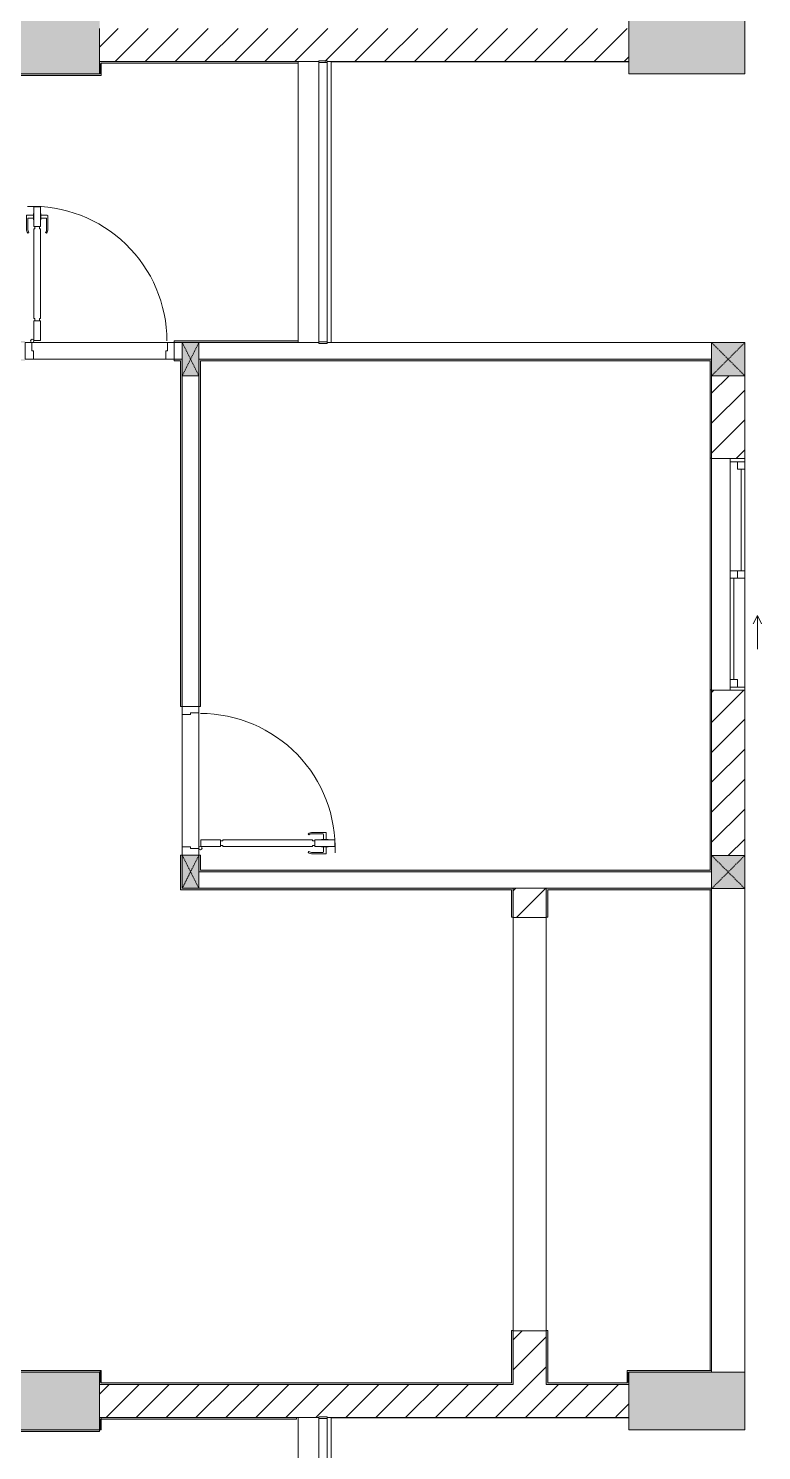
# Model space of a CAD drawing. Header units: millimetres. Extents: x 50254 to 245170, y 481 to 78637.
# Drawn here: x 240738 to 245170, y 61437 to 70037 of the extents above; entities that cross this region are included whole.
import ezdxf

# ---------------------------------------------------------------- set-up
doc = ezdxf.new("R2010")
doc.units = ezdxf.units.MM
doc.linetypes.add('IMPORT-Dash _2_', pattern=[6, 3, -3])
for name, color, linetype, lineweight in [('A-DETL-GENF-7', 53, 'Continuous', 9), ('A-DOOR-5', 53, 'Continuous', 9), ('A-FLOR-1-1', 53, 'Continuous', 9), ('A-FLOR-4', 53, 'Continuous', 9), ('A-FLOR-HRAL-5', 53, 'Continuous', 9), ('A-GLAZ-5', 53, 'Continuous', 9), ('A-WALL-1-1', 53, 'Continuous', 9), ('A-WALL-7', 53, 'Continuous', 9), ('A-WALL-PATT-3', 53, 'Continuous', 9), ('A-WALL-PATT-4', 130, 'Continuous', 9), ('A_1404_dwg-1', 53, 'Continuous', 9), ('I-WALL-1-1', 53, 'Continuous', 9), ('I-WALL-2', 53, 'Continuous', 9), ('S-COLS-1', 130, 'Continuous', 9), ('S-COLS-10', 130, 'IMPORT-Dash _2_', 9), ('S-COLS-2-1', 53, 'Continuous', 9), ('S-COLS-4-1', 53, 'Continuous', 9), ('S-COLS-9', 53, 'Continuous', 9), ('S-COLS-HDLN-2', 53, 'IMPORT-Dash _2_', 9)]:
    doc.layers.add(name, color=color, linetype=linetype, lineweight=lineweight)
pattern_1 = [(45, (0, 0), (-90.50967, 90.50967), [])]

# ---------------------------------------------------------------- blocks, each defined once
blk = doc.blocks.new('A_1404_dwg_NCV_TKTC_KET CAU_rvt-1-TKTC_MB HOÀN THIỆN SÀN TẦNG 3-4-4819833-KeyPlan-CH1')
at = {"layer": 'S-COLS-1'}
for points in [[(123352.6, 69761.9), (123352.4, 70111.9), (122052.6, 70111.7), (122052.6, 69761.9), (122862.6, 69761.9)], [(127052.6, 69761.9), (127252.6, 69761.9), (127252.6, 70111.9), (126552.6, 70111.9), (126552.6, 69761.9)], [(122862.6, 61561.9), (123352.6, 61561.9), (123352.6, 61911.9), (122052.6, 61911.9), (122052.6, 61561.9), (122742.6, 61561.9)], [(126552.6, 61561.9), (127252.6, 61561.9), (127252.6, 61911.9), (126552.6, 61911.9), (126552.6, 61578)]]:
    blk.add_hatch(color=256, dxfattribs=at).paths.add_polyline_path(points)
at = {"layer": 'A-FLOR-1-1'}
for p, q in [((124752.6, 69835.3), (126552.6, 69835.3)), ((124752.6, 61635.3), (126552.6, 61635.3))]:
    blk.add_line(p, q, dxfattribs=at)
at = {"layer": 'S-COLS-2-1'}
for p, q in [((123352.6, 69836.9), (123352.6, 70036.9)), ((123352.6, 61636.9), (123352.6, 61836.9))]:
    blk.add_line(p, q, dxfattribs=at)
at = {"layer": 'S-COLS-2-1', "flags": 128}
for points in [[(126552.6, 70111.9), (126552.6, 69761.9), (127252.6, 69761.9), (127252.6, 70111.9), (127052.5, 70111.9)], [(126552.6, 61836.9), (126552.6, 61561.9), (127252.6, 61561.9), (127252.6, 61911.9), (127052.6, 61911.9)]]:
    blk.add_lwpolyline(points, dxfattribs=at)
blk = doc.blocks.new('A_1404_dwg_DOOR_CW_01 CANH MO-PANEL KINH - DIW_01-900x2200-CỬA GỖ VÂN LAMINATE-553375-TKTC_MB HOÀN THIỆN SÀN TẦNG 3-4-4819841-KeyPlan-CH1')
at = {"layer": 'A-DETL-GENF-7'}
for p, q in [((49614.6, 40123.9), (49614.6, 40203.4)), ((49657.6, 40207.4), (49618.6, 40207.4)), ((49622.6, 40186.4), (49622.6, 40123.9)), ((49657.6, 40190.4), (49626.6, 40190.4)), ((49701.6, 40207.4), (49740.6, 40207.4)), ((49701.6, 40190.4), (49732.6, 40190.4)), ((49736.6, 40186.4), (49736.6, 40123.9)), ((49744.6, 40123.9), (49744.6, 40203.4)), ((49622.7, 40098.1), (49629.3, 40102.7)), ((49736.4, 40098.1), (49729.9, 40102.7))]:
    blk.add_line(p, q, dxfattribs=at)
at = {"layer": 'A-DETL-GENF-7', "flags": 128}
for points in [[(49699.6, 40258.9), (49659.6, 40258.9), (49659.6, 40138.9), (49699.6, 40138.9)], [(49657.6, 40179.2), (49659.6, 40179.2), (49659.6, 40218.7), (49657.6, 40218.7)], [(49701.6, 40179.2), (49699.6, 40179.2), (49699.6, 40218.7), (49701.6, 40218.7)], [(49665.6, 39582.9), (49659.6, 39582.9), (49659.6, 40124.9), (49665.6, 40124.9), (49665.6, 40138.9), (49693.6, 40138.9), (49693.6, 40124.9), (49699.6, 40124.9), (49699.6, 39582.9), (49693.6, 39582.9), (49693.6, 39568.9), (49665.6, 39568.9)], [(49659.6, 39568.9), (49699.6, 39568.9), (49699.6, 39448.9), (49659.6, 39448.9)]]:
    blk.add_lwpolyline(points, close=True, dxfattribs=at)
at = {"layer": 'A-DETL-GENF-7'}
blk.add_circle((49709.6, 39446.9), 10, dxfattribs=at)
for centre, radius, start, end in [((49709.6, 39446.9), 814, 88, 180), ((49618.6, 40203.4), 4, 90, 180), ((49626.6, 40186.4), 4, 90, 180), ((49732.6, 40186.4), 4, 0, 90), ((49740.6, 40203.4), 4, 0, 90), ((49659.6, 40123.9), 45, 180, 215), ((49659.6, 40123.9), 37, 180, 215), ((49699.6, 40123.9), 37, 325, 0), ((49699.6, 40123.9), 45, 325, 0)]:
    blk.add_arc(centre, radius, start, end, dxfattribs=at)
at = {"layer": 'A-DOOR-5'}
blk.add_line((49709.6, 39436.9), (49684.6, 39436.9), dxfattribs=at)
at = {"layer": 'A-DOOR-5', "flags": 128}
for points in [[(48852.6, 39336.9), (48852.6, 39436.9), (48892.6, 39436.9), (48892.6, 39386.9), (48902.6, 39386.9), (48902.6, 39336.9)], [(49702.6, 39336.9), (49702.6, 39386.9), (49712.6, 39386.9), (49712.6, 39436.9), (49752.6, 39436.9), (49752.6, 39336.9)]]:
    blk.add_lwpolyline(points, close=True, dxfattribs=at)
blk = doc.blocks.new('A_1404_dwg_Railing - 50 x 10mm-901205-TKTC_MB HOÀN THIỆN SÀN TẦNG 3-4-4819863-KeyPlan-CH1')
at = {"layer": 'A-FLOR-HRAL-5', "flags": 128}
blk.add_lwpolyline([(52922.6, 44462), (52922.6, 44512), (52932.6, 44512), (52932.6, 44462)], close=True, dxfattribs=at)
blk = doc.blocks.new('A_1404_dwg_Railing - Railing-1015696-TKTC_MB HOÀN THIỆN SÀN TẦNG 3-4-4819941-KeyPlan-CH1')
at = {"layer": 'A-FLOR-HRAL-5'}
for p, q in [((124677.6, 69830.3), (124677.6, 68141.5)), ((124727.6, 68141.5), (124727.6, 69830.3))]:
    blk.add_line(p, q, dxfattribs=at)
at = {"rotation": 270}
for p in [(80215.6, 122762.9), (80215.6, 121064.1)]:
    blk.add_blockref('A_1404_dwg_Railing - 50 x 10mm-901205-TKTC_MB HOÀN THIỆN SÀN TẦNG 3-4-4819863-KeyPlan-CH1', p, dxfattribs=at)
blk = doc.blocks.new('A_1404_dwg_G1_SOF - BO TRU - 100x200-746114-TKTC_MB HOÀN THIỆN SÀN TẦNG 3-4-4819846-KeyPlan-CH1')
at = {"layer": 'S-COLS-1'}
blk.add_hatch(color=256, dxfattribs=at).paths.add_polyline_path([(49952.6, 40036.9), (49952.6, 40236.9), (49852.6, 40236.9), (49852.6, 40036.9)])
at = {"layer": 'S-COLS-9', "flags": 128}
blk.add_lwpolyline([(49852.6, 40036.9), (49852.6, 40236.9), (49952.6, 40236.9), (49952.6, 40036.9)], close=True, dxfattribs=at)
at = {"layer": 'S-COLS-HDLN-2'}
for p, q in [((49952.6, 40036.9), (49852.6, 40236.9)), ((49852.6, 40036.9), (49952.6, 40236.9))]:
    blk.add_line(p, q, dxfattribs=at)
blk = doc.blocks.new('A_1404_dwg_DOOR_CW_01 CANH MO-PANEL KINH - DIG_01-900x2200-CỬA NHÔM KÍNH-901226-TKTC_MB HOÀN THIỆN SÀN TẦNG 3-4-4819905-KeyPlan-CH1')
at = {"layer": 'A-DETL-GENF-7'}
for p, q in [((37872.7, 26675.7), (37879.3, 26671.2)), ((37986.4, 26675.7), (37979.9, 26671.2)), ((37864.6, 26649.9), (37864.6, 26570.4)), ((37872.6, 26587.4), (37872.6, 26649.9)), ((37907.6, 26583.4), (37876.6, 26583.4)), ((37951.6, 26583.4), (37982.6, 26583.4)), ((37986.6, 26587.4), (37986.6, 26649.9)), ((37994.6, 26649.9), (37994.6, 26570.4)), ((37907.6, 26566.4), (37868.6, 26566.4)), ((37951.6, 26566.4), (37990.6, 26566.4))]:
    blk.add_line(p, q, dxfattribs=at)
at = {"layer": 'A-DETL-GENF-7', "flags": 128}
for points in [[(37909.6, 27204.9), (37949.6, 27204.9), (37949.6, 27324.9), (37909.6, 27324.9)], [(37915.6, 27190.9), (37909.6, 27190.9), (37909.6, 26648.9), (37915.6, 26648.9), (37915.6, 26634.9), (37943.6, 26634.9), (37943.6, 26648.9), (37949.6, 26648.9), (37949.6, 27190.9), (37943.6, 27190.9), (37943.6, 27204.9), (37915.6, 27204.9)], [(37907.6, 26594.7), (37909.6, 26594.7), (37909.6, 26555.2), (37907.6, 26555.2)], [(37949.6, 26514.9), (37909.6, 26514.9), (37909.6, 26634.9), (37949.6, 26634.9)], [(37951.6, 26594.7), (37949.6, 26594.7), (37949.6, 26555.2), (37951.6, 26555.2)]]:
    blk.add_lwpolyline(points, close=True, dxfattribs=at)
at = {"layer": 'A-DETL-GENF-7'}
blk.add_circle((37959.6, 27326.9), 10, dxfattribs=at)
for centre, radius, start, end in [((37959.6, 27326.9), 814, 180, 272), ((37909.6, 26649.9), 45, 145, 180), ((37909.6, 26649.9), 37, 145, 180), ((37949.6, 26649.9), 37, 0, 35), ((37949.6, 26649.9), 45, 0, 35), ((37876.6, 26587.4), 4, 180, 270), ((37982.6, 26587.4), 4, 270, 0), ((37868.6, 26570.4), 4, 180, 270), ((37990.6, 26570.4), 4, 270, 0)]:
    blk.add_arc(centre, radius, start, end, dxfattribs=at)
at = {"layer": 'A-DOOR-5'}
blk.add_line((37959.6, 27336.9), (37934.6, 27336.9), dxfattribs=at)
at = {"layer": 'A-DOOR-5', "flags": 128}
for points in [[(37152.6, 27436.9), (37102.6, 27436.9), (37102.6, 27336.9), (37142.6, 27336.9), (37142.6, 27386.9), (37152.6, 27386.9)], [(38002.6, 27436.9), (37952.6, 27436.9), (37952.6, 27386.9), (37962.6, 27386.9), (37962.6, 27336.9), (38002.6, 27336.9)]]:
    blk.add_lwpolyline(points, close=True, dxfattribs=at)
blk = doc.blocks.new('A_1404_dwg_Railing - Railing-1015808-TKTC_MB HOÀN THIỆN SÀN TẦNG 3-4-4819942-KeyPlan-CH1')
at = {"layer": 'A-FLOR-HRAL-5'}
for p, q in [((124677.6, 61630.3), (124677.6, 59941.5)), ((124727.6, 59941.5), (124727.6, 61630.3))]:
    blk.add_line(p, q, dxfattribs=at)
at = {"rotation": 270}
for p in [(80215.6, 114562.9), (80215.6, 112864.1)]:
    blk.add_blockref('A_1404_dwg_Railing - 50 x 10mm-901205-TKTC_MB HOÀN THIỆN SÀN TẦNG 3-4-4819863-KeyPlan-CH1', p, dxfattribs=at)
blk = doc.blocks.new('A_1404_dwg_NCV_TKTC_TANG 3 - 4_rvt-1-TKTC_MB HOÀN THIỆN SÀN TẦNG 3-4-4819943-KeyPlan-CH1')
at = {"layer": 'A-WALL-PATT-4'}
for points in [[(124552.6, 69826.9), (124552.6, 69836.9), (123352.6, 69836.9), (123352.6, 69826.9), (124422.5, 69826.9)], [(122862.6, 69751.9), (123362.6, 69751.9), (123362.6, 69761.9), (122862.6, 69761.9)], [(123362.6, 69761.9), (123362.6, 69826.9), (123352.6, 69826.9), (123352.6, 69761.9)], [(127042.6, 68026.9), (127052.6, 68026.9), (127052.6, 68036.9), (123952.6, 68036.9), (123952.6, 68026.9), (123962.6, 68026.9)], [(125852.6, 64936.9), (127042.6, 64936.9), (127042.6, 64946.9), (123952.6, 64946.9), (123952.6, 64936.9), (124727.6, 64936.9)], [(125842.6, 64826.9), (125852.6, 64826.9), (125852.6, 64836.9), (123852.6, 64836.9), (123852.6, 64826.9), (124727.6, 64826.9)], [(126062.6, 64826.9), (127052.6, 64826.9), (127052.6, 64836.9), (126052.6, 64836.9), (126052.6, 64826.9)], [(122042.6, 61911.9), (123352.6, 61911.9), (123352.6, 61921.9), (122042.6, 61921.9)], [(123362.6, 61846.9), (123362.6, 61921.9), (123352.6, 61921.9), (123352.6, 61846.9)], [(126552.6, 61911.9), (127052.6, 61911.9), (127052.6, 61921.9), (126542.6, 61921.9), (126542.6, 61911.9)], [(125842.6, 61836.9), (125852.6, 61836.9), (125852.6, 61846.9), (123352.6, 61846.9), (123352.6, 61836.9), (125842.2, 61836.9)], [(126542.6, 61836.9), (126552.6, 61836.9), (126552.6, 61846.9), (126062.6, 61846.9), (126062.6, 61836.9)], [(126552.6, 61846.9), (126552.6, 61911.9), (126542.6, 61911.9), (126542.6, 61846.9)], [(123352.6, 61561.9), (123362.6, 61561.9), (123362.6, 61626.9), (123352.6, 61626.9), (123352.6, 61578)], [(124542.6, 61626.9), (124542.6, 61636.9), (123362.6, 61636.9), (123362.6, 61626.9), (124422.5, 61626.9)], [(123352.6, 61551.9), (123352.6, 61561.9), (122862.6, 61561.9), (122862.6, 61551.9), (122902.6, 61551.9)]]:
    blk.add_hatch(color=256, dxfattribs=at).paths.add_polyline_path(points)
h = blk.add_hatch(color=256, dxfattribs=at)
h.paths.add_polyline_path([(122902.6, 68136.9), (122902.6, 68146.9), (122852.6, 68146.9), (122852.6, 68136.9), (122862.6, 68136.9)])
h.paths.add_polyline_path([(123952.6, 68136.9), (124552.6, 68136.9), (124552.6, 68146.9), (123802.6, 68146.9), (123802.6, 68136.9), (123852.6, 68136.9)])
h = blk.add_hatch(color=256, dxfattribs=at)
h.paths.add_polyline_path([(123802.6, 68026.9), (123842.6, 68026.9), (123842.6, 68036.9), (123802.6, 68036.9)])
h.paths.add_polyline_path([(122902.6, 68026.9), (122902.6, 68036.9), (122862.6, 68036.9), (122862.6, 68026.9)])
h = blk.add_hatch(color=256, dxfattribs=at)
h.paths.add_polyline_path([(123842.6, 64826.9), (123852.6, 64826.9), (123852.6, 65037.3), (123842.6, 65036.9), (123842.6, 64836.9)])
h.paths.add_polyline_path([(123852.6, 65937.3), (123852.6, 68036.9), (123842.6, 68036.9), (123842.6, 65937.3)])
h = blk.add_hatch(color=256, dxfattribs=at)
h.paths.add_polyline_path([(123952.6, 64946.9), (123962.6, 64946.9), (123962.6, 65037.3), (123952.6, 65036.9)])
h.paths.add_polyline_path([(123952.6, 65937.3), (123962.6, 65937.3), (123962.6, 68026.9), (123952.6, 68026.9), (123952.6, 66035.3)])
h = blk.add_hatch(color=256, dxfattribs=at)
h.paths.add_polyline_path([(127042.6, 64936.9), (127052.6, 64936.9), (127052.6, 66037.4), (127042.6, 66035.3), (127042.6, 64946.9)])
h.paths.add_polyline_path([(127042.6, 67437.4), (127052.6, 67437.4), (127052.6, 68026.9), (127042.6, 68026.9), (127042.6, 67936.9)])
h = blk.add_hatch(color=256, dxfattribs=at)
h.paths.add_polyline_path([(125842.6, 61846.9), (125852.6, 61846.9), (125852.6, 62162.4), (125842.6, 62160.3)])
h.paths.add_polyline_path([(125852.6, 64662.4), (125852.6, 64826.9), (125842.6, 64826.9), (125842.6, 64662.4)])
h = blk.add_hatch(color=256, dxfattribs=at)
h.paths.add_polyline_path([(126062.6, 61836.9), (126062.6, 62162.4), (126052.6, 62160.3), (126052.6, 61836.9)])
h.paths.add_polyline_path([(126052.6, 64662.4), (126062.6, 64662.4), (126062.6, 64826.9), (126052.6, 64826.9)])
at = {"layer": 'A-FLOR-4'}
for p, q in [((123762.6, 68136.9), (122942.6, 68136.9)), ((126052.6, 62162.4), (126052.6, 64660.3)), ((125852.6, 62160.3), (126052.6, 62160.3)), ((124552.6, 61636.9), (124542.6, 61636.9))]:
    blk.add_line(p, q, dxfattribs=at)
at = {"layer": 'A-FLOR-4', "flags": 128}
for points in [[(123752.6, 68036.9), (122952.6, 68036.9)], [(123852.6, 65087.3), (123852.6, 65887.3)], [(123952.6, 65897.3), (123952.6, 65077.3)]]:
    blk.add_lwpolyline(points, close=True, dxfattribs=at)
for points in [[(126052.6, 64662.4), (126052.6, 64660.3), (125852.6, 64660.3), (125852.6, 62162.4), (125852.6, 64662.4)], [(123362.6, 61636.9), (123352.6, 61636.9), (123352.6, 61626.9)]]:
    blk.add_lwpolyline(points, dxfattribs=at)
at = {"layer": 'A-WALL-1-1'}
for p, q in [((123802.6, 68136.9), (123802.6, 68036.9)), ((124677.6, 68136.9), (123952.6, 68136.9)), ((127052.6, 68136.9), (124727.6, 68136.9)), ((127052.6, 68036.9), (127052.6, 68136.9)), ((123842.6, 68036.9), (123852.6, 68036.9)), ((123952.6, 68036.9), (127052.6, 68036.9)), ((123952.6, 67936.5), (123852.6, 67936.5)), ((123852.6, 65937.3), (123952.6, 65937.3)), ((123952.6, 65037.3), (123852.6, 65037.3)), ((127052.6, 64936.9), (123952.6, 64936.9)), ((127052.6, 64836.9), (127052.6, 64936.9)), ((123952.6, 64836.9), (127052.6, 64836.9))]:
    blk.add_line(p, q, dxfattribs=at)
at = {"layer": 'A-WALL-7'}
for p, q in [((124552.6, 69836.9), (124677.6, 69836.9)), ((124552.6, 68146.9), (124552.6, 69826.9)), ((122942.6, 68136.9), (123762.6, 68136.9)), ((123852.6, 68136.9), (123802.6, 68136.9)), ((123752.6, 68036.9), (122952.6, 68036.9)), ((123802.6, 68036.9), (123842.6, 68036.9)), ((123852.6, 67936.5), (123852.6, 65937.3)), ((123952.6, 65937.3), (123952.6, 67936.5)), ((123852.6, 65087.3), (123852.6, 65887.3)), ((123952.6, 65897.3), (123952.6, 65077.3))]:
    blk.add_line(p, q, dxfattribs=at)
at = {"layer": 'A-WALL-7', "flags": 128}
for points in [[(124727.6, 69836.9), (124752.6, 69836.9), (124752.6, 68136.9)], [(124552.6, 59936.9), (124552.6, 61636.9), (124677.6, 61636.9)], [(124727.6, 61636.9), (124752.6, 61636.9), (124752.6, 59936.9)]]:
    blk.add_lwpolyline(points, dxfattribs=at)
at = {"layer": 'I-WALL-1-1'}
for p, q in [((123852.6, 68036.9), (123842.6, 68036.9)), ((127052.6, 68036.9), (123952.6, 68036.9)), ((127052.6, 64936.9), (127052.6, 65035.3))]:
    blk.add_line(p, q, dxfattribs=at)
at = {"layer": 'I-WALL-1-1', "flags": 128}
for points in [[(122852.6, 69636.9), (122862.6, 69636.9), (122862.6, 69751.9), (123362.6, 69751.9), (123362.6, 69761.9), (123362.6, 69826.9), (124552.6, 69826.9), (124552.6, 69836.9), (123352.6, 69836.9), (123352.6, 69826.9), (123352.6, 69761.9), (122862.6, 69761.9), (122852.6, 69761.9)], [(123952.6, 68136.9), (124552.6, 68136.9), (124552.6, 68146.9), (123802.6, 68146.9), (123802.6, 68136.9)], [(123802.6, 68036.9), (123802.6, 68026.9), (123842.6, 68026.9), (123842.6, 65937.3), (123852.6, 65937.3)], [(123952.6, 65937.3), (123962.6, 65937.3), (123962.6, 68026.9), (127042.6, 68026.9), (127042.6, 67437.4), (127052.6, 67437.4), (127052.6, 67936.9)], [(127052.6, 67936.9), (127052.6, 68026.9), (127052.6, 68036.9)], [(127052.6, 65035.3), (127052.6, 66037.4), (127042.6, 66037.4), (127042.6, 64946.9), (123962.6, 64946.9), (123962.6, 65037.3), (123952.6, 65037.3)], [(123852.6, 65037.3), (123842.6, 65037.3), (123842.6, 64826.9), (123852.6, 64826.9), (125842.6, 64826.9), (125842.6, 64662.4), (125852.6, 64662.4), (125852.6, 64826.9), (125852.6, 64836.9), (123952.6, 64836.9)], [(123952.6, 64936.9), (127042.6, 64936.9), (127052.6, 64936.9)], [(127052.6, 64836.9), (126052.6, 64836.9), (126052.6, 64826.9), (126052.6, 64662.4), (126062.6, 64662.4), (126062.6, 64826.9)], [(126062.6, 64826.9), (127052.6, 64826.9), (127052.6, 64835.3)]]:
    blk.add_lwpolyline(points, dxfattribs=at)
for points in [[(122042.6, 61836.9), (122052.6, 61836.9), (122052.6, 61911.9), (123352.6, 61911.9), (123352.6, 61846.9), (123352.6, 61836.9), (125852.6, 61836.9), (125852.6, 61846.9), (125852.6, 62162.4), (125842.6, 62162.4), (125842.6, 61846.9), (123362.6, 61846.9), (123362.6, 61921.9), (123352.6, 61921.9), (122042.6, 61921.9), (122042.6, 61911.9), (122042.6, 61846.9), (119062.6, 61846.9), (119062.6, 63596.9), (119052.6, 63596.9), (119052.6, 61836.9), (119062.6, 61836.9)], [(126552.6, 61911.9), (127052.6, 61911.9), (127052.6, 61921.9), (126542.6, 61921.9), (126542.6, 61911.9), (126542.6, 61846.9), (126062.6, 61846.9), (126062.6, 62162.4), (126052.6, 62162.4), (126052.6, 61836.9), (126062.6, 61836.9), (126552.6, 61836.9), (126552.6, 61846.9)], [(123362.6, 61561.9), (123352.6, 61561.9), (123352.6, 61626.9), (123362.6, 61626.9), (124542.6, 61626.9), (124542.6, 61636.9), (123362.6, 61636.9), (123362.6, 61626.9)], [(122862.6, 61551.9), (123352.6, 61551.9), (123352.6, 61561.9), (122862.6, 61561.9)]]:
    blk.add_lwpolyline(points, close=True, dxfattribs=at)
at = {"layer": 'I-WALL-2'}
for p, q in [((123802.6, 68136.9), (123852.6, 68136.9)), ((123842.6, 68036.9), (123802.6, 68036.9)), ((123852.6, 65937.3), (123852.6, 67936.5)), ((123952.6, 67936.5), (123952.6, 65937.3)), ((127042.6, 66037.4), (127042.6, 67437.4)), ((127052.6, 67437.4), (127052.6, 66037.4)), ((127042.6, 61921.9), (127042.6, 64826.9)), ((127052.6, 64826.9), (127052.6, 61921.9))]:
    blk.add_line(p, q, dxfattribs=at)
for name in ['A_1404_dwg_Railing - Railing-1015696-TKTC_MB HOÀN THIỆN SÀN TẦNG 3-4-4819941-KeyPlan-CH1', 'A_1404_dwg_Railing - Railing-1015808-TKTC_MB HOÀN THIỆN SÀN TẦNG 3-4-4819942-KeyPlan-CH1']:
    blk.add_blockref(name, (0, 0))
for name, p, rotation in [('A_1404_dwg_DOOR_CW_01 CANH MO-PANEL KINH - DIG_01-900x2200-CỬA NHÔM KÍNH-901226-TKTC_MB HOÀN THIỆN SÀN TẦNG 3-4-4819905-KeyPlan-CH1', (160905.1, 95473.9), 180), ('A_1404_dwg_G1_SOF - BO TRU - 100x200-746114-TKTC_MB HOÀN THIỆN SÀN TẦNG 3-4-4819846-KeyPlan-CH1', (173805.1, 108173.9), 180), ('A_1404_dwg_DOOR_CW_01 CANH MO-PANEL KINH - DIW_01-900x2200-CỬA GỖ VÂN LAMINATE-553375-TKTC_MB HOÀN THIỆN SÀN TẦNG 3-4-4819841-KeyPlan-CH1', (84515.6, 114789.9), 270), ('A_1404_dwg_G1_SOF - BO TRU - 100x200-746114-TKTC_MB HOÀN THIỆN SÀN TẦNG 3-4-4819846-KeyPlan-CH1', (173805.1, 105073.9), 180)]:
    blk.add_blockref(name, p, dxfattribs=dict(rotation=rotation))
blk = doc.blocks.new('A_1404_dwg_1_FAMILY RVT - W01-WxH 1400x1400xmm-389822-TKTC_MB HOÀN THIỆN SÀN TẦNG 3-4-4819949-KeyPlan-CH1')
at = {"layer": 'A-GLAZ-5'}
for p, q in [((50000.9, 78313.1), (50204.1, 78313.1)), ((49052.5, 78236.9), (49052.5, 78036.9)), ((49071.5, 78236.9), (49071.5, 78148)), ((49116, 78214.7), (49730.3, 78214.7)), ((49730.3, 78236.9), (49774.7, 78236.9)), ((49774.7, 78192.5), (49730.3, 78192.5)), ((50433.4, 78236.9), (50433.4, 78148)), ((49774.7, 78170.3), (50389, 78170.3))]:
    blk.add_line(p, q, dxfattribs=at)
at = {"layer": 'A-GLAZ-5', "flags": 128}
for points in [[(50051.7, 78338.5), (50000.9, 78313.1), (50051.7, 78287.7)], [(50452.5, 78036.9), (50452.5, 78236.9), (49052.5, 78236.9), (49116, 78236.9)], [(49730.3, 78148), (49730.3, 78236.9), (49116, 78236.9), (49116, 78192.5), (49071.5, 78192.5)], [(49774.7, 78148), (49774.7, 78236.9), (50433.4, 78236.9), (50452.5, 78236.9)], [(50433.4, 78192.5), (50389, 78192.5), (50389, 78148)], [(49052.5, 78148), (49071.5, 78148), (49730.3, 78148), (49774.7, 78148), (50389, 78148), (50452.5, 78148)]]:
    blk.add_lwpolyline(points, dxfattribs=at)
blk = doc.blocks.new('A_1404_dwg_G1_SOF - BO TRU - 200x200-V122-TKTC_MB HOÀN THIỆN SÀN TẦNG 3-4-4820044-KeyPlan-CH1')
at = {"layer": 'S-COLS-10'}
blk.add_hatch(color=256, dxfattribs=at).paths.add_polyline_path([(127052.6, 67936.9), (127252.6, 67936.9), (127252.6, 68136.9), (127052.6, 68136.9), (127052.6, 68026.9)])
at = {"layer": 'S-COLS-4-1', "flags": 128}
blk.add_lwpolyline([(127052.6, 68136.9), (127252.6, 68136.9), (127252.6, 67936.9), (127052.6, 67936.9)], dxfattribs=at)
at = {"layer": 'S-COLS-HDLN-2'}
for p, q in [((127052.6, 68136.9), (127252.6, 67936.9)), ((127252.6, 68136.9), (127052.6, 67936.9))]:
    blk.add_line(p, q, dxfattribs=at)
blk = doc.blocks.new('A_1404_dwg-4819832-KeyPlan-CH1')
at = {"layer": 'A-WALL-PATT-3'}
h = blk.add_hatch(dxfattribs=at)
h.set_pattern_fill('FP_22', color=256, style=0, pattern_type=2)
h.set_pattern_definition(pattern_1)
h.paths.add_polyline_path([(126552.5, 69836.9), (126552.6, 69840.3), (126552.5, 70036.9), (123352.6, 70036.9), (123352.6, 69836.9), (124727.6, 69836.9)])
h = blk.add_hatch(dxfattribs=at)
h.set_pattern_fill('FP_22', color=256, style=0, pattern_type=2)
h.set_pattern_definition(pattern_1)
h.paths.add_polyline_path([(127252.6, 65035.3), (127252.6, 66035.3), (127052.6, 66035.3), (127052.6, 65035.3)])
h.paths.add_polyline_path([(127052.6, 67435.3), (127252.6, 67437.4), (127252.6, 67936.9), (127052.6, 67936.9), (127052.6, 67437.4)])
h = blk.add_hatch(dxfattribs=at)
h.set_pattern_fill('FP_22', color=256, style=0, pattern_type=2)
h.set_pattern_definition(pattern_1)
h.paths.add_polyline_path([(126052.6, 61836.9), (126052.6, 62160.3), (125852.6, 62160.3), (125852.6, 61836.9)])
h.paths.add_polyline_path([(126052.6, 64660.3), (126052.6, 64836.9), (125852.6, 64836.9), (125852.6, 64660.3), (126052.4, 64660.3)])
h = blk.add_hatch(dxfattribs=at)
h.set_pattern_fill('FP_22', color=256, style=0, pattern_type=2)
h.set_pattern_definition(pattern_1)
h.paths.add_polyline_path([(124542.6, 61636.9), (126552.6, 61640.3), (126552.6, 61836.9), (123352.6, 61836.9), (123352.6, 61636.9), (124422.5, 61636.9)])
at = {"layer": 'A-WALL-1-1'}
for p, q in [((123352.6, 70036.9), (123352.6, 69836.9)), ((126552.6, 69836.9), (126552.6, 70036.9)), ((124752.6, 69836.9), (126552.6, 69836.9)), ((127252.6, 67435.3), (127252.6, 67936.9)), ((127252.6, 65035.3), (127252.6, 66035.3)), ((123352.6, 61836.9), (123352.6, 61636.9)), ((126552.6, 61636.9), (126552.6, 61836.9)), ((124752.6, 61636.9), (126552.6, 61636.9))]:
    blk.add_line(p, q, dxfattribs=at)
at = {"layer": 'A-WALL-7'}
blk.add_line((127252.6, 64835.3), (127252.6, 61911.9), dxfattribs=at)
for name, p in [('A_1404_dwg_NCV_TKTC_KET CAU_rvt-1-TKTC_MB HOÀN THIỆN SÀN TẦNG 3-4-4819833-KeyPlan-CH1', (0, 0)), ('A_1404_dwg_NCV_TKTC_TANG 3 - 4_rvt-1-TKTC_MB HOÀN THIỆN SÀN TẦNG 3-4-4819943-KeyPlan-CH1', (0, 0)), ('A_1404_dwg_G1_SOF - BO TRU - 200x200-V122-TKTC_MB HOÀN THIỆN SÀN TẦNG 3-4-4820044-KeyPlan-CH1', (0, 0)), ('A_1404_dwg_G1_SOF - BO TRU - 200x200-V122-TKTC_MB HOÀN THIỆN SÀN TẦNG 3-4-4820044-KeyPlan-CH1', (0, -3101.6))]:
    blk.add_blockref(name, p)
at = {"rotation": 270}
blk.add_blockref('A_1404_dwg_1_FAMILY RVT - W01-WxH 1400x1400xmm-389822-TKTC_MB HOÀN THIỆN SÀN TẦNG 3-4-4819949-KeyPlan-CH1', (49015.6, 116487.8), dxfattribs=at)

msp = doc.modelspace()

# ---------------------------------------------------------------- block references
at = {"layer": 'A_1404_dwg-1'}
msp.add_blockref('A_1404_dwg-4819832-KeyPlan-CH1', (117815.8, 0), dxfattribs=at)

doc.saveas('drawing.dxf')
